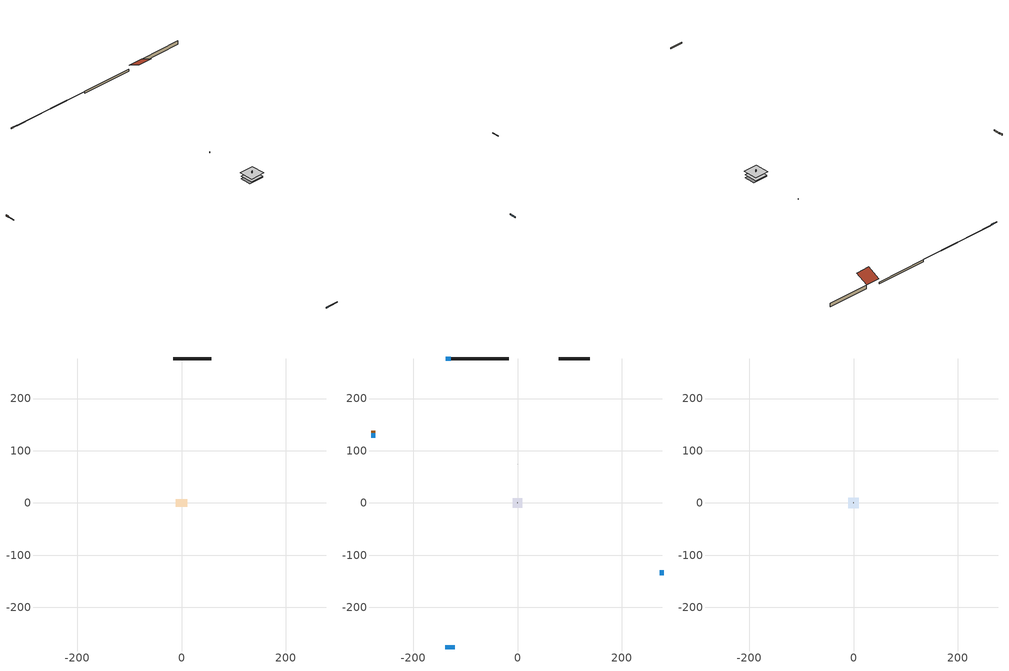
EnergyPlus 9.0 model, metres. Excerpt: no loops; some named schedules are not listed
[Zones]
finished basement
 floor foundation (SlabConstruction): -10.67,-7.62 -10.67,7.62 10.67,7.62 10.67,-7.62 z-2.13
 wall foundation (FndWallConstruction): 57.38,276.71 -15.77,276.71 z-2.13:0.61
living
 floor to finished basement (AdiabaticFloorConstruction Reversed): 9.02,9.02 9.02,-9.02 -9.02,-9.02 -9.02,9.02 z0.61
 wall outside (WallConstruction): 138.36,276.71 79,276.71 z0.61:5.49
 wall outside (RimJoistConstruction): -16.7,276.71 -71.56,276.71 z0.61:0.91
 wall outside (RimJoistConstruction 1): -72.49,276.71 -127.35,276.71 z0.61:0.91
 wall outside (AdiabaticWallConstruction 1): -276.71,138.36 -276.71,134.7 z0.61:2.64
 wall outside (AdiabaticWallConstruction): -138.36,-276.71 -120.07,-276.71 / -128.28,276.71 -137.43,276.71 / 276.71,-138.36 276.71,-129.21 / -276.71,133.77 -276.71,124.63 z0.61:1.83
 wall to unfinished attic (WallConstruction 1 Reversed): -0.61,0 0.61,0 z5.49:7.92
 window (WindowConstruction): -138.36,-276.71 -120.07,-276.71 z0.61:1.83
 window (WindowConstruction 1): -128.28,276.71 -137.43,276.71 z0.61:1.83
 window (WindowConstruction 2): 276.71,-138.36 276.71,-129.21 z0.61:1.83
 window (WindowConstruction 3): -276.71,133.77 -276.71,124.63 z0.61:1.83
 door (Door): -276.71,138.36 -276.71,134.7 z0.61:2.64
res ds res ac asys ret air zone
 floor adiabatic (AdiabaticConst): 0,74 0,74.1 0.1,74.1 0.1,74 z0
 wall adiabatic (AdiabaticConst): 0.1,74 0.1,74.1 0,74.1 0,74 0.1,74 z0:1
 ceiling adiabatic (AdiabaticConst): 0.1,74 0.1,74.1 0,74.1 0,74 z1
res ds res fur gas asys ret air zone
 floor adiabatic (AdiabaticConst): 0,74 0,74.1 0.1,74.1 0.1,74 z0
 wall adiabatic (AdiabaticConst): 0,74.1 0,74 0.1,74 0.1,74.1 0,74.1 z0:1
 ceiling adiabatic (AdiabaticConst): 0.1,74 0.1,74.1 0,74.1 0,74 z1
unfinished attic
 floor to living (FloorConstruction): -9.88,-9.88 -9.88,9.88 9.88,9.88 9.88,-9.88 z5.49
 roof outside (RoofConstruction): 58.31,276.71,5.49 58.31,259.04,14.32 78.07,259.04,14.32 78.07,276.71,5.49
[Building]
Building 1: Terrain=Suburbs
[Site:Location]
Denver Intl Ap_CO_USA: Latitude {deg}=39.83; Longitude {deg}=-104.65; Time Zone {hr}=-7; Elevation {m}=1650
[Site:GroundTemperature:Deep]
10.8753, 10.8753, 10.8753, 10.8753, 10.8753, 10.8753, 10.8753, 10.8753, 10.8753, 10.8753, 10.8753, 10.8753
[Site:WaterMainsTemperature]
Calculation Method=Schedule; Temperature Schedule=Schedule Fixed Interval 1; Annual Average Outdoor Air Temperature {C}=10.8753; Maximum Difference In Monthly Average Outdoor Air Temperatures {deltaC}=23.1524
[Material] Roughness=Rough; Thermal Absorptance=0.9
Name | Thickness {m} | Conductivity {W/m-K} | Density {kg/m3} | Specific Heat {J/kg-K} | Solar Absorptance | Visible Absorptance
Asphalt Shingles&#44 Dark | 0.009525 | 0.162714 | 1121.4 | 1465.45 | 0.75 | 0.75
Concrete 4.0 in. | 0.1016 | 1.803125 | 2242.8 | 837.4 | 0.7 | 0.7
Concrete 8.0 in. | 0.2032 | 1.803125 | 2242.8 | 837.4 | 0.7 | 0.7
DoorMaterial | 0.04445 | 0.0716541 | 512.64 | 1214.23 | 0.7 | 0.7
Drywall 0.5 in. | 0.0127 | 0.160291 | 801 | 837.4 | 0.5 | 0.1
Floor Covering | 0.0127 | 0.0433444 | 54.468 | 1339.84 | 0.9 | 0.7
FloorFinStudAndAirFloor | 0.1397 | 0.562884 | 67.691 | 1210.98 | 0.7 | 0.7
FloorUATrussandIns | 0.1397 | 0.0212587 | 70.6482 | 1180.43 | 0.7 | 0.7
FoundationExtVertIns | 0.0462201 | 0.029427 | 32.04 | 1214.23 | 0.7 | 0.7
Plywood 0.75 in. | 0.01905 | 0.115458 | 512.64 | 1214.23 | 0.7 | 0.7
res furniture material living | 0.06096 | 0.115458 | 640.8 | 1214.23 | 0.6 | 0.1
RimJoistRigidIns | 0.025908 | 0.029427 | 32.04 | 1214.23 | 0.7 | 0.7
RimJoistSheathing | 0.0508 | 0.115458 | 512.64 | 1214.23 | 0.7 | 0.7
RimJoistStudAndCavity | 0.0508 | 0.0371499 | 125.044 | 1163.47 | 0.7 | 0.7
RimJoistStudAndCavity 1 | 0.0508 | 0.632905 | 125.044 | 1163.47 | 0.7 | 0.7
RoofUARoofIns | 0.0889 | 1.16678 | 78.34581 | 1123.46 | 0.7 | 0.7
Stucco&#44 Medium/Dark | 0.0254 | 0.649125 | 1281.6 | 879.27 | 0.75 | 0.75
WallRigidIns | 0.051816 | 0.029427 | 32.04 | 1214.23 | 0.7 | 0.7
WallSheathing | 0.0127 | 0.115458 | 512.64 | 1214.23 | 0.75 | 0.75
WallStudAndCavity | 0.1397 | 0.0823012 | 139.0536 | 1170.24 | 0.7 | 0.7
WallStudAndCavity 1 | 0.0889 | 0.402102 | 83.0341 | 1211.67 | 0.7 | 0.7
WallStudAndCavity 2 | 0.1397 | 0.506836 | 139.0536 | 1170.24 | 0.7 | 0.7
WallStudAndCavity 3 | 0.0889 | 0.397942 | 83.0341 | 1211.67 | 0.7 | 0.7
Wood Floor | 0.015875 | 0.115458 | 544.68 | 1214.23 | 0.7 | 0.7
Wood&#44 Light; Wood&#44 Light 1; Wood&#44 Light 2 | 0.0254 | 0.102417 | 544.68 | 1172.36 | 0.75 | 0.75
[Material:NoMass]
Adiabatic: Roughness=Rough; Thermal Resistance {m2-K/W}=176.1; Thermal Absorptance=0.9; Solar Absorptance=0.7; Visible Absorptance=0.7
[WindowMaterial:Shade] Solar Transmittance=0.822706; Solar Reflectance=0.177284; Visible Transmittance=0.822706; Visible Reflectance=0.177284; Infrared Hemispherical Emissivity=1e-005; Infrared Transmittance=0.822706; Thickness {m}=0.0001; Conductivity {W/m-K}=10000; Shade to Glass Distance {m}=0.001; Top Opening Multiplier=0; Bottom Opening Multiplier=0; Left-Side Opening Multiplier=0; Right-Side Opening Multiplier=0; Airflow Permeability=0
CoolingShade; CoolingShade 1; CoolingShade 2; CoolingShade 3
[WindowMaterial:SimpleGlazingSystem]
WindowMaterial: U-Factor {W/m2-K}=1.87374; Solar Heat Gain Coefficient=0.3825
[Construction]
AdiabaticConst: Adiabatic
AdiabaticFloorConstruction Reversed: Floor Covering, Wood Floor, Plywood 0.75 in., FloorFinStudAndAirFloor
AdiabaticWallConstruction; AdiabaticWallConstruction 1: Stucco&#44 Medium/Dark, WallStudAndCavity 1, Drywall 0.5 in.
Door: DoorMaterial
FloorConstruction: FloorUATrussandIns, Drywall 0.5 in.
FndWallConstruction: Concrete 8.0 in., Drywall 0.5 in.
PartitionWallConstruction: WallStudAndCavity 3, Drywall 0.5 in.
res furniture construction finished basement; res furniture construction living: res furniture material living
RimJoistConstruction: Wood&#44 Light 1, WallRigidIns, RimJoistSheathing, RimJoistStudAndCavity, Drywall 0.5 in.
RimJoistConstruction 1: Wood&#44 Light 2, RimJoistRigidIns, RimJoistSheathing, RimJoistStudAndCavity 1, Drywall 0.5 in.
RoofConstruction: Asphalt Shingles&#44 Dark, WallSheathing, RoofUARoofIns
SlabConstruction: Concrete 4.0 in.
WallConstruction: Wood&#44 Light, WallRigidIns, WallSheathing, WallStudAndCavity, Drywall 0.5 in.
WallConstruction 1 Reversed: Drywall 0.5 in., WallStudAndCavity 2, WallSheathing
WindowConstruction; WindowConstruction 1; WindowConstruction 2; WindowConstruction 3: WindowMaterial
[Zone]
Name | Volume {m3}
finished basement | 891.981
living | 1021.53
res ds res ac asys ret air zone; res ds res fur gas asys ret air zone | 0.25
unfinished attic | 642.299
[InternalMass] Surface Area {m2}=325.161
Name | Construction | Zone
finished basement Partition | PartitionWallConstruction | finished basement
res furniture mass finished basement | res furniture construction finished basement | finished basement
living Partition | PartitionWallConstruction | living
res furniture mass living | res furniture construction living | living
[People] Number of People Schedule=res occupants schedule; Number of People Calculation Method=People; Number of People=2; Fraction Radiant=0.314171; Sensible Heat Fraction=0.56303; Activity Level Schedule=Schedule Ruleset 1; Carbon Dioxide Generation Rate {m3/s-W}=0; Enable ASHRAE 55 Comfort Warnings=No; Mean Radiant Temperature Calculation Type=ZoneAveraged
Name | Zone or ZoneList
res occupants|finished basement | finished basement
res occupants|living | living
[Lights] Schedule=res lighting schedule; Design Level Calculation Method=LightingLevel; Lighting Level {W}=460.682; Return Air Fraction=0; Fraction Radiant=0.6; Fraction Visible=0.2; Fraction Replaceable=1
Name | Zone or ZoneList
res lighting finished basement | finished basement
res lighting living | living
[ElectricEquipment] Design Level Calculation Method=EquipmentLevel
Name | Zone or ZoneList | Schedule | Design Level {W} | Fraction Latent | Fraction Radiant | Fraction Lost
res misc plug loads|finished basement | finished basement | res misc plug loads schedule | 777.929 | 0.0446692 | 0.512755 | 0.100739
res cd electric | living | res cd electric | 231.808 | 0.016094 | 0.0869076 | 0.83906
res cw | living | Hot Water Draw Profile | 13.3011 | 0.0380079 | 0.197311 | 0.633141
res dw | living | Hot Water Draw Profile | 23.6426 | 0.527136 | 0.316282
res infil_1 bath fan; res infil_1 house fan; res infil_1 range fan | living | Always On Discrete | 0 | 0 | 0 | 1
res misc plug loads|living | living | res misc plug loads schedule | 777.929 | 0.0446692 | 0.512755 | 0.100739
res misc television | living | res misc plug loads schedule | 168.287 | 0 | 0.6 | 0
res range electric | living | res range electric | 189.202 | 0.0924854 | 0.499421 | 0.0751459
res refrig | living | res refrig | 91.3345 | 0 | 0.6 | 0
[OtherEquipment] Fuel Type=None; Design Level Calculation Method=EquipmentLevel
Name | Zone or ZoneList | Schedule | Design Level {W} | Fraction Latent | Fraction Radiant | Fraction Lost
res ds res ac asys RetDCnToAhEquip; res ds res ac asys SupDCnToAhEq; res ds res ac asys SupLatLkToAhEq; res ds res ac asys SupSLkToAhEq; res ds res fur gas asys RetDCnToAhEquip; res ds res fur gas asys SupDCnToAhEq; res ds res fur gas asys SupLatLkToAhEq; res ds res fur gas asys SupSLkToAhEq | finished basement | Always On Discrete | 0
res ds res ac asys SupDCnToLvEq; res ds res ac asys SupLatLkToLvEq; res ds res ac asys SupSLkToLvEq; res ds res fur gas asys SupDCnToLvEq; res ds res fur gas asys SupLatLkToLvEq; res ds res fur gas asys SupSLkToLvEq | living | Always On Discrete | 0
res shower Latent | living | res shower | 69.0301 | 1 | 0 | 0
res shower Sensible | living | res shower | -68.0321 | 0 | 0.6 | 0
res ds res ac asys RetDCnToPlEq; res ds res ac asys RetLatLkEq; res ds res ac asys RetSLkEq | res ds res ac asys ret air zone | Always On Discrete | 0
res ds res fur gas asys RetDCnToPlEq; res ds res fur gas asys RetLatLkEq; res ds res fur gas asys RetSLkEq | res ds res fur gas asys ret air zone | Always On Discrete | 0
[ZoneMixing] Schedule=Always On Continuous; Design Flow Rate Calculation Method=Flow/Zone; Design Flow Rate {m3/s}=0
Name | Zone | Source Zone
res ds res ac asys LivToAhMix; res ds res fur gas asys LivToAhMix | finished basement | living
res ds res ac asys AhToLivMix; res ds res fur gas asys AhToLivMix | living | finished basement
[ZoneInfiltration:DesignFlowRate] Zone or ZoneList=living; Schedule=Always On Discrete; Design Flow Rate Calculation Method=Flow/Zone; Design Flow Rate {m3/s}=0
res infil_1 flow; res nv_1 flow
[WindowShadingControl] Zone=living; Shading Type=InteriorShade; Shading Control Type=OnIfScheduleAllows; Shading Control Is Scheduled=Yes; Glare Control Is Active=No; Multiple Surface Control Type=Group
Name | Schedule | Shading Device Material | Fenestration Surface Name 1
WindowShadingControl | Window shading schedule | CoolingShade | Window_ID1
WindowShadingControl 1 | Window shading schedule 1 | CoolingShade 1 | Window_ID2
WindowShadingControl 2 | Window shading schedule 2 | CoolingShade 2 | Window_ID3
WindowShadingControl 3 | Window shading schedule 3 | CoolingShade 3 | Window_ID4
[SurfaceProperty:ExposedFoundationPerimeter]
fndslab-1: Exposed Perimeter Calculation Method=TotalExposedPerimeter; Total Exposed Perimeter {m}=73.152; Exposed Perimeter Fraction=1
[AirLoopHVAC:ReturnPlenum]
Name | Zone
res ac asys return plenum | res ds res ac asys ret air zone
res fur gas asys return plenum | res ds res fur gas asys ret air zone
[Foundation:Kiva]
Foundation Kiva 1: Interior Horizontal Insulation Depth {m}=0; Exterior Horizontal Insulation Width {m}=0; Exterior Vertical Insulation Material=FoundationExtVertIns; Exterior Vertical Insulation Depth {m}=2.7432; Wall Height Above Grade {m}=0.2032; Wall Depth Below Slab {m}=0.2032; Footing Depth {m}=0.3
[Foundation:Kiva:Settings]
Soil Conductivity {W/m-K}=1.731; Soil Density {kg/m3}=1842.3; Soil Specific Heat {J/kg-K}=418.7; Ground Solar Absorptivity=0.9; Ground Thermal Absorptivity=0.9; Ground Surface Roughness {m}=0.03; Far-Field Width {m}=40; Deep-Ground Boundary Condition=ZeroFlux; Deep-Ground Depth {m}=40; Minimum Cell Dimension {m}=0.02; Maximum Cell Growth Coefficient=1.5; Simulation Timestep=Hourly
[Exterior:Lights]
res lighting exterior: Schedule=res lighting schedule; Design Level {W}=56.4518
[Schedule:Week:Daily]
res occupants schedule Week Rule - Jan1-Jan6: Schedule Day 5, res occupants schedule allday1, res occupants schedule allday1, res occupants schedule allday1, res occupants schedule allday1, res occupants schedule allday1, res occupants schedule allday1, Schedule Day 5, Schedule Day 5, Schedule Day 5, Schedule Day 5, Schedule Day 5
res occupants schedule Week Rule - Jan7-Jan27: res occupants schedule allday1, res occupants schedule allday1, res occupants schedule allday1, res occupants schedule allday1, res occupants schedule allday1, res occupants schedule allday1, res occupants schedule allday1, Schedule Day 5, Schedule Day 5, Schedule Day 5, Schedule Day 5, Schedule Day 5
res occupants schedule Week Rule - Jan28-Feb3: res occupants schedule allday1, res occupants schedule allday1, res occupants schedule allday1, res occupants schedule allday1, res occupants schedule allday2, res occupants schedule allday2, res occupants schedule allday2, Schedule Day 5, Schedule Day 5, Schedule Day 5, Schedule Day 5, Schedule Day 5
res occupants schedule Week Rule - Feb4-Feb24: res occupants schedule allday2, res occupants schedule allday2, res occupants schedule allday2, res occupants schedule allday2, res occupants schedule allday2, res occupants schedule allday2, res occupants schedule allday2, Schedule Day 5, Schedule Day 5, Schedule Day 5, Schedule Day 5, Schedule Day 5
res occupants schedule Week Rule - Feb25-Mar3: res occupants schedule allday2, res occupants schedule allday2, res occupants schedule allday2, res occupants schedule allday2, res occupants schedule allday3, res occupants schedule allday3, res occupants schedule allday3, Schedule Day 5, Schedule Day 5, Schedule Day 5, Schedule Day 5, Schedule Day 5
res occupants schedule Week Rule - Mar4-Mar31: res occupants schedule allday3, res occupants schedule allday3, res occupants schedule allday3, res occupants schedule allday3, res occupants schedule allday3, res occupants schedule allday3, res occupants schedule allday3, Schedule Day 5, Schedule Day 5, Schedule Day 5, Schedule Day 5, Schedule Day 5
res occupants schedule Week Rule - Apr1-Apr28: res occupants schedule allday4, res occupants schedule allday4, res occupants schedule allday4, res occupants schedule allday4, res occupants schedule allday4, res occupants schedule allday4, res occupants schedule allday4, Schedule Day 5, Schedule Day 5, Schedule Day 5, Schedule Day 5, Schedule Day 5
res occupants schedule Week Rule - Apr29-May5: res occupants schedule allday4, res occupants schedule allday4, res occupants schedule allday5, res occupants schedule allday5, res occupants schedule allday5, res occupants schedule allday5, res occupants schedule allday5, Schedule Day 5, Schedule Day 5, Schedule Day 5, Schedule Day 5, Schedule Day 5
res occupants schedule Week Rule - May6-May26: res occupants schedule allday5, res occupants schedule allday5, res occupants schedule allday5, res occupants schedule allday5, res occupants schedule allday5, res occupants schedule allday5, res occupants schedule allday5, Schedule Day 5, Schedule Day 5, Schedule Day 5, Schedule Day 5, Schedule Day 5
res occupants schedule Week Rule - May27-Jun2: res occupants schedule allday5, res occupants schedule allday5, res occupants schedule allday5, res occupants schedule allday5, res occupants schedule allday5, res occupants schedule allday6, res occupants schedule allday6, Schedule Day 5, Schedule Day 5, Schedule Day 5, Schedule Day 5, Schedule Day 5
res occupants schedule Week Rule - Jun3-Jun30: res occupants schedule allday6, res occupants schedule allday6, res occupants schedule allday6, res occupants schedule allday6, res occupants schedule allday6, res occupants schedule allday6, res occupants schedule allday6, Schedule Day 5, Schedule Day 5, Schedule Day 5, Schedule Day 5, Schedule Day 5
res occupants schedule Week Rule - Jul1-Jul28: res occupants schedule allday7, res occupants schedule allday7, res occupants schedule allday7, res occupants schedule allday7, res occupants schedule allday7, res occupants schedule allday7, res occupants schedule allday7, Schedule Day 5, Schedule Day 5, Schedule Day 5, Schedule Day 5, Schedule Day 5
res occupants schedule Week Rule - Jul29-Aug4: res occupants schedule allday7, res occupants schedule allday7, res occupants schedule allday7, res occupants schedule allday8, res occupants schedule allday8, res occupants schedule allday8, res occupants schedule allday8, Schedule Day 5, Schedule Day 5, Schedule Day 5, Schedule Day 5, Schedule Day 5
res occupants schedule Week Rule - Aug5-Aug25: res occupants schedule allday8, res occupants schedule allday8, res occupants schedule allday8, res occupants schedule allday8, res occupants schedule allday8, res occupants schedule allday8, res occupants schedule allday8, Schedule Day 5, Schedule Day 5, Schedule Day 5, Schedule Day 5, Schedule Day 5
res occupants schedule Week Rule - Aug26-Sep1: res occupants schedule allday8, res occupants schedule allday8, res occupants schedule allday8, res occupants schedule allday8, res occupants schedule allday8, res occupants schedule allday8, res occupants schedule allday9, Schedule Day 5, Schedule Day 5, Schedule Day 5, Schedule Day 5, Schedule Day 5
[Schedule:Year]
res lighting schedule: res lighting schedule Week Rule - Jan1-Jan6, 1, 1, 1, 6, res lighting schedule Week Rule - Jan7-Jan27, 1, 7, 1, 27, res lighting schedule Week Rule - Jan28-Feb3, 1, 28, 2, 3, res lighting schedule Week Rule - Feb4-Feb24, 2, 4, 2, 24, res lighting schedule Week Rule - Feb25-Mar3, 2, 25, 3, 3, res lighting schedule Week Rule - Mar4-Mar31, 3, 4, 3, 31, res lighting schedule Week Rule - Apr1-Apr28, 4, 1, 4, 28, res lighting schedule Week Rule - Apr29-May5, 4, 29, 5, 5, res lighting schedule Week Rule - May6-May26, 5, 6, 5, 26, res lighting schedule Week Rule - May27-Jun2, 5, 27, 6, 2, res lighting schedule Week Rule - Jun3-Jun30, 6, 3, 6, 30, res lighting schedule Week Rule - Jul1-Jul28, 7, 1, 7, 28, res lighting schedule Week Rule - Jul29-Aug4, 7, 29, 8, 4, res lighting schedule Week Rule - Aug5-Aug25, 8, 5, 8, 25, res lighting schedule Week Rule - Aug26-Sep1, 8, 26, 9, 1, res lighting schedule Week Rule - Sep2-Sep29, 9, 2, 9, 29, res lighting schedule Week Rule - Sep30-Oct6, 9, 30, 10, 6, res lighting schedule Week Rule - Oct7-Oct27, 10, 7, 10, 27, res lighting schedule Week Rule - Oct28-Nov3, 10, 28, 11, 3, res lighting schedule Week Rule - Nov4-Nov24, 11, 4, 11, 24, res lighting schedule Week Rule - Nov25-Dec1, 11, 25, 12, 1, res lighting schedule Week Rule - Dec2-Dec31, 12, 2, 12, 31
res cd electric: res cd electric Week Rule - Jan1-Jan6, 1, 1, 1, 6, res cd electric Week Rule - Jan7-Jan27, 1, 7, 1, 27, res cd electric Week Rule - Jan28-Feb3, 1, 28, 2, 3, res cd electric Week Rule - Feb4-Feb24, 2, 4, 2, 24, res cd electric Week Rule - Feb25-Mar3, 2, 25, 3, 3, res cd electric Week Rule - Mar4-Mar31, 3, 4, 3, 31, res cd electric Week Rule - Apr1-Apr28, 4, 1, 4, 28, res cd electric Week Rule - Apr29-May5, 4, 29, 5, 5, res cd electric Week Rule - May6-May26, 5, 6, 5, 26, res cd electric Week Rule - May27-Jun2, 5, 27, 6, 2, res cd electric Week Rule - Jun3-Jun30, 6, 3, 6, 30, res cd electric Week Rule - Jul1-Jul28, 7, 1, 7, 28, res cd electric Week Rule - Jul29-Aug4, 7, 29, 8, 4, res cd electric Week Rule - Aug5-Aug25, 8, 5, 8, 25, res cd electric Week Rule - Aug26-Sep1, 8, 26, 9, 1, res cd electric Week Rule - Sep2-Sep29, 9, 2, 9, 29, res cd electric Week Rule - Sep30-Oct6, 9, 30, 10, 6, res cd electric Week Rule - Oct7-Oct27, 10, 7, 10, 27, res cd electric Week Rule - Oct28-Nov3, 10, 28, 11, 3, res cd electric Week Rule - Nov4-Nov24, 11, 4, 11, 24, res cd electric Week Rule - Nov25-Dec1, 11, 25, 12, 1, res cd electric Week Rule - Dec2-Dec31, 12, 2, 12, 31
res misc plug loads schedule: res misc plug loads schedule Week Rule - Jan1-Jan6, 1, 1, 1, 6, res misc plug loads schedule Week Rule - Jan7-Jan27, 1, 7, 1, 27, res misc plug loads schedule Week Rule - Jan28-Feb3, 1, 28, 2, 3, res misc plug loads schedule Week Rule - Feb4-Feb24, 2, 4, 2, 24, res misc plug loads schedule Week Rule - Feb25-Mar3, 2, 25, 3, 3, res misc plug loads schedule Week Rule - Mar4-Mar31, 3, 4, 3, 31, res misc plug loads schedule Week Rule - Apr1-Apr28, 4, 1, 4, 28, res misc plug loads schedule Week Rule - Apr29-May5, 4, 29, 5, 5, res misc plug loads schedule Week Rule - May6-May26, 5, 6, 5, 26, res misc plug loads schedule Week Rule - May27-Jun2, 5, 27, 6, 2, res misc plug loads schedule Week Rule - Jun3-Jun30, 6, 3, 6, 30, res misc plug loads schedule Week Rule - Jul1-Jul28, 7, 1, 7, 28, res misc plug loads schedule Week Rule - Jul29-Aug4, 7, 29, 8, 4, res misc plug loads schedule Week Rule - Aug5-Aug25, 8, 5, 8, 25, res misc plug loads schedule Week Rule - Aug26-Sep1, 8, 26, 9, 1, res misc plug loads schedule Week Rule - Sep2-Sep29, 9, 2, 9, 29, res misc plug loads schedule Week Rule - Sep30-Oct6, 9, 30, 10, 6, res misc plug loads schedule Week Rule - Oct7-Oct27, 10, 7, 10, 27, res misc plug loads schedule Week Rule - Oct28-Nov3, 10, 28, 11, 3, res misc plug loads schedule Week Rule - Nov4-Nov24, 11, 4, 11, 24, res misc plug loads schedule Week Rule - Nov25-Dec1, 11, 25, 12, 1, res misc plug loads schedule Week Rule - Dec2-Dec31, 12, 2, 12, 31
res occupants schedule: res occupants schedule Week Rule - Jan1-Jan6, 1, 1, 1, 6, res occupants schedule Week Rule - Jan7-Jan27, 1, 7, 1, 27, res occupants schedule Week Rule - Jan28-Feb3, 1, 28, 2, 3, res occupants schedule Week Rule - Feb4-Feb24, 2, 4, 2, 24, res occupants schedule Week Rule - Feb25-Mar3, 2, 25, 3, 3, res occupants schedule Week Rule - Mar4-Mar31, 3, 4, 3, 31, res occupants schedule Week Rule - Apr1-Apr28, 4, 1, 4, 28, res occupants schedule Week Rule - Apr29-May5, 4, 29, 5, 5, res occupants schedule Week Rule - May6-May26, 5, 6, 5, 26, res occupants schedule Week Rule - May27-Jun2, 5, 27, 6, 2, res occupants schedule Week Rule - Jun3-Jun30, 6, 3, 6, 30, res occupants schedule Week Rule - Jul1-Jul28, 7, 1, 7, 28, res occupants schedule Week Rule - Jul29-Aug4, 7, 29, 8, 4, res occupants schedule Week Rule - Aug5-Aug25, 8, 5, 8, 25, res occupants schedule Week Rule - Aug26-Sep1, 8, 26, 9, 1, res occupants schedule Week Rule - Sep2-Sep29, 9, 2, 9, 29, res occupants schedule Week Rule - Sep30-Oct6, 9, 30, 10, 6, res occupants schedule Week Rule - Oct7-Oct27, 10, 7, 10, 27, res occupants schedule Week Rule - Oct28-Nov3, 10, 28, 11, 3, res occupants schedule Week Rule - Nov4-Nov24, 11, 4, 11, 24, res occupants schedule Week Rule - Nov25-Dec1, 11, 25, 12, 1, res occupants schedule Week Rule - Dec2-Dec31, 12, 2, 12, 31
res range electric: res range electric Week Rule - Jan1-Jan6, 1, 1, 1, 6, res range electric Week Rule - Jan7-Jan27, 1, 7, 1, 27, res range electric Week Rule - Jan28-Feb3, 1, 28, 2, 3, res range electric Week Rule - Feb4-Feb24, 2, 4, 2, 24, res range electric Week Rule - Feb25-Mar3, 2, 25, 3, 3, res range electric Week Rule - Mar4-Mar31, 3, 4, 3, 31, res range electric Week Rule - Apr1-Apr28, 4, 1, 4, 28, res range electric Week Rule - Apr29-May5, 4, 29, 5, 5, res range electric Week Rule - May6-May26, 5, 6, 5, 26, res range electric Week Rule - May27-Jun2, 5, 27, 6, 2, res range electric Week Rule - Jun3-Jun30, 6, 3, 6, 30, res range electric Week Rule - Jul1-Jul28, 7, 1, 7, 28, res range electric Week Rule - Jul29-Aug4, 7, 29, 8, 4, res range electric Week Rule - Aug5-Aug25, 8, 5, 8, 25, res range electric Week Rule - Aug26-Sep1, 8, 26, 9, 1, res range electric Week Rule - Sep2-Sep29, 9, 2, 9, 29, res range electric Week Rule - Sep30-Oct6, 9, 30, 10, 6, res range electric Week Rule - Oct7-Oct27, 10, 7, 10, 27, res range electric Week Rule - Oct28-Nov3, 10, 28, 11, 3, res range electric Week Rule - Nov4-Nov24, 11, 4, 11, 24, res range electric Week Rule - Nov25-Dec1, 11, 25, 12, 1, res range electric Week Rule - Dec2-Dec31, 12, 2, 12, 31
res refrig: res refrig Week Rule - Jan1-Jan6, 1, 1, 1, 6, res refrig Week Rule - Jan7-Jan27, 1, 7, 1, 27, res refrig Week Rule - Jan28-Feb3, 1, 28, 2, 3, res refrig Week Rule - Feb4-Feb24, 2, 4, 2, 24, res refrig Week Rule - Feb25-Mar3, 2, 25, 3, 3, res refrig Week Rule - Mar4-Mar31, 3, 4, 3, 31, res refrig Week Rule - Apr1-Apr28, 4, 1, 4, 28, res refrig Week Rule - Apr29-May5, 4, 29, 5, 5, res refrig Week Rule - May6-May26, 5, 6, 5, 26, res refrig Week Rule - May27-Jun2, 5, 27, 6, 2, res refrig Week Rule - Jun3-Jun30, 6, 3, 6, 30, res refrig Week Rule - Jul1-Jul28, 7, 1, 7, 28, res refrig Week Rule - Jul29-Aug4, 7, 29, 8, 4, res refrig Week Rule - Aug5-Aug25, 8, 5, 8, 25, res refrig Week Rule - Aug26-Sep1, 8, 26, 9, 1, res refrig Week Rule - Sep2-Sep29, 9, 2, 9, 29, res refrig Week Rule - Sep30-Oct6, 9, 30, 10, 6, res refrig Week Rule - Oct7-Oct27, 10, 7, 10, 27, res refrig Week Rule - Oct28-Nov3, 10, 28, 11, 3, res refrig Week Rule - Nov4-Nov24, 11, 4, 11, 24, res refrig Week Rule - Nov25-Dec1, 11, 25, 12, 1, res refrig Week Rule - Dec2-Dec31, 12, 2, 12, 31
res shower: res shower Week Rule - Jan1-Jan6, 1, 1, 1, 6, res shower Week Rule - Jan7-Jan27, 1, 7, 1, 27, res shower Week Rule - Jan28-Feb3, 1, 28, 2, 3, res shower Week Rule - Feb4-Feb24, 2, 4, 2, 24, res shower Week Rule - Feb25-Mar3, 2, 25, 3, 3, res shower Week Rule - Mar4-Mar31, 3, 4, 3, 31, res shower Week Rule - Apr1-Apr28, 4, 1, 4, 28, res shower Week Rule - Apr29-May5, 4, 29, 5, 5, res shower Week Rule - May6-May26, 5, 6, 5, 26, res shower Week Rule - May27-Jun2, 5, 27, 6, 2, res shower Week Rule - Jun3-Jun30, 6, 3, 6, 30, res shower Week Rule - Jul1-Jul28, 7, 1, 7, 28, res shower Week Rule - Jul29-Aug4, 7, 29, 8, 4, res shower Week Rule - Aug5-Aug25, 8, 5, 8, 25, res shower Week Rule - Aug26-Sep1, 8, 26, 9, 1, res shower Week Rule - Sep2-Sep29, 9, 2, 9, 29, res shower Week Rule - Sep30-Oct6, 9, 30, 10, 6, res shower Week Rule - Oct7-Oct27, 10, 7, 10, 27, res shower Week Rule - Oct28-Nov3, 10, 28, 11, 3, res shower Week Rule - Nov4-Nov24, 11, 4, 11, 24, res shower Week Rule - Nov25-Dec1, 11, 25, 12, 1, res shower Week Rule - Dec2-Dec31, 12, 2, 12, 31
Schedule Ruleset 1: Schedule Ruleset 1 Week Rule - Jan1-Dec31, 1, 1, 12, 31
Window shading schedule: Window shading schedule Week Rule - Jan1-Jan6, 1, 1, 1, 6, Window shading schedule Week Rule - Jan7-Jan27, 1, 7, 1, 27, Window shading schedule Week Rule - Jan28-Feb3, 1, 28, 2, 3, Window shading schedule Week Rule - Feb4-Feb24, 2, 4, 2, 24, Window shading schedule Week Rule - Feb25-Mar3, 2, 25, 3, 3, Window shading schedule Week Rule - Mar4-Mar31, 3, 4, 3, 31, Window shading schedule Week Rule - Apr1-Apr28, 4, 1, 4, 28, Window shading schedule Week Rule - Apr29-May5, 4, 29, 5, 5, Window shading schedule Week Rule - May6-May26, 5, 6, 5, 26, Window shading schedule Week Rule - May27-Jun2, 5, 27, 6, 2, Window shading schedule Week Rule - Jun3-Jun30, 6, 3, 6, 30, Window shading schedule Week Rule - Jul1-Jul28, 7, 1, 7, 28, Window shading schedule Week Rule - Jul29-Aug4, 7, 29, 8, 4, Window shading schedule Week Rule - Aug5-Aug25, 8, 5, 8, 25, Window shading schedule Week Rule - Aug26-Sep1, 8, 26, 9, 1, Window shading schedule Week Rule - Sep2-Sep29, 9, 2, 9, 29, Window shading schedule Week Rule - Sep30-Oct6, 9, 30, 10, 6, Window shading schedule Week Rule - Oct7-Oct27, 10, 7, 10, 27, Window shading schedule Week Rule - Oct28-Nov3, 10, 28, 11, 3, Window shading schedule Week Rule - Nov4-Nov24, 11, 4, 11, 24, Window shading schedule Week Rule - Nov25-Dec1, 11, 25, 12, 1, Window shading schedule Week Rule - Dec2-Dec31, 12, 2, 12, 31
Window shading schedule 1: Window shading schedule 1 Week Rule - Jan1-Jan6, 1, 1, 1, 6, Window shading schedule 1 Week Rule - Jan7-Jan27, 1, 7, 1, 27, Window shading schedule 1 Week Rule - Jan28-Feb3, 1, 28, 2, 3, Window shading schedule 1 Week Rule - Feb4-Feb24, 2, 4, 2, 24, Window shading schedule 1 Week Rule - Feb25-Mar3, 2, 25, 3, 3, Window shading schedule 1 Week Rule - Mar4-Mar31, 3, 4, 3, 31, Window shading schedule 1 Week Rule - Apr1-Apr28, 4, 1, 4, 28, Window shading schedule 1 Week Rule - Apr29-May5, 4, 29, 5, 5, Window shading schedule 1 Week Rule - May6-May26, 5, 6, 5, 26, Window shading schedule 1 Week Rule - May27-Jun2, 5, 27, 6, 2, Window shading schedule 1 Week Rule - Jun3-Jun30, 6, 3, 6, 30, Window shading schedule 1 Week Rule - Jul1-Jul28, 7, 1, 7, 28, Window shading schedule 1 Week Rule - Jul29-Aug4, 7, 29, 8, 4, Window shading schedule 1 Week Rule - Aug5-Aug25, 8, 5, 8, 25, Window shading schedule 1 Week Rule - Aug26-Sep1, 8, 26, 9, 1, Window shading schedule 1 Week Rule - Sep2-Sep29, 9, 2, 9, 29, Window shading schedule 1 Week Rule - Sep30-Oct6, 9, 30, 10, 6, Window shading schedule 1 Week Rule - Oct7-Oct27, 10, 7, 10, 27, Window shading schedule 1 Week Rule - Oct28-Nov3, 10, 28, 11, 3, Window shading schedule 1 Week Rule - Nov4-Nov24, 11, 4, 11, 24, Window shading schedule 1 Week Rule - Nov25-Dec1, 11, 25, 12, 1, Window shading schedule 1 Week Rule - Dec2-Dec31, 12, 2, 12, 31
Window shading schedule 2: Window shading schedule 2 Week Rule - Jan1-Jan6, 1, 1, 1, 6, Window shading schedule 2 Week Rule - Jan7-Jan27, 1, 7, 1, 27, Window shading schedule 2 Week Rule - Jan28-Feb3, 1, 28, 2, 3, Window shading schedule 2 Week Rule - Feb4-Feb24, 2, 4, 2, 24, Window shading schedule 2 Week Rule - Feb25-Mar3, 2, 25, 3, 3, Window shading schedule 2 Week Rule - Mar4-Mar31, 3, 4, 3, 31, Window shading schedule 2 Week Rule - Apr1-Apr28, 4, 1, 4, 28, Window shading schedule 2 Week Rule - Apr29-May5, 4, 29, 5, 5, Window shading schedule 2 Week Rule - May6-May26, 5, 6, 5, 26, Window shading schedule 2 Week Rule - May27-Jun2, 5, 27, 6, 2, Window shading schedule 2 Week Rule - Jun3-Jun30, 6, 3, 6, 30, Window shading schedule 2 Week Rule - Jul1-Jul28, 7, 1, 7, 28, Window shading schedule 2 Week Rule - Jul29-Aug4, 7, 29, 8, 4, Window shading schedule 2 Week Rule - Aug5-Aug25, 8, 5, 8, 25, Window shading schedule 2 Week Rule - Aug26-Sep1, 8, 26, 9, 1, Window shading schedule 2 Week Rule - Sep2-Sep29, 9, 2, 9, 29, Window shading schedule 2 Week Rule - Sep30-Oct6, 9, 30, 10, 6, Window shading schedule 2 Week Rule - Oct7-Oct27, 10, 7, 10, 27, Window shading schedule 2 Week Rule - Oct28-Nov3, 10, 28, 11, 3, Window shading schedule 2 Week Rule - Nov4-Nov24, 11, 4, 11, 24, Window shading schedule 2 Week Rule - Nov25-Dec1, 11, 25, 12, 1, Window shading schedule 2 Week Rule - Dec2-Dec31, 12, 2, 12, 31
Window shading schedule 3: Window shading schedule 3 Week Rule - Jan1-Jan6, 1, 1, 1, 6, Window shading schedule 3 Week Rule - Jan7-Jan27, 1, 7, 1, 27, Window shading schedule 3 Week Rule - Jan28-Feb3, 1, 28, 2, 3, Window shading schedule 3 Week Rule - Feb4-Feb24, 2, 4, 2, 24, Window shading schedule 3 Week Rule - Feb25-Mar3, 2, 25, 3, 3, Window shading schedule 3 Week Rule - Mar4-Mar31, 3, 4, 3, 31, Window shading schedule 3 Week Rule - Apr1-Apr28, 4, 1, 4, 28, Window shading schedule 3 Week Rule - Apr29-May5, 4, 29, 5, 5, Window shading schedule 3 Week Rule - May6-May26, 5, 6, 5, 26, Window shading schedule 3 Week Rule - May27-Jun2, 5, 27, 6, 2, Window shading schedule 3 Week Rule - Jun3-Jun30, 6, 3, 6, 30, Window shading schedule 3 Week Rule - Jul1-Jul28, 7, 1, 7, 28, Window shading schedule 3 Week Rule - Jul29-Aug4, 7, 29, 8, 4, Window shading schedule 3 Week Rule - Aug5-Aug25, 8, 5, 8, 25, Window shading schedule 3 Week Rule - Aug26-Sep1, 8, 26, 9, 1, Window shading schedule 3 Week Rule - Sep2-Sep29, 9, 2, 9, 29, Window shading schedule 3 Week Rule - Sep30-Oct6, 9, 30, 10, 6, Window shading schedule 3 Week Rule - Oct7-Oct27, 10, 7, 10, 27, Window shading schedule 3 Week Rule - Oct28-Nov3, 10, 28, 11, 3, Window shading schedule 3 Week Rule - Nov4-Nov24, 11, 4, 11, 24, Window shading schedule 3 Week Rule - Nov25-Dec1, 11, 25, 12, 1, Window shading schedule 3 Week Rule - Dec2-Dec31, 12, 2, 12, 31
[Schedule:Constant] Hourly Value=1
Always On Continuous; Always On Discrete
[Schedule:Compact]
Schedule Fixed Interval 1: Through: 01/03, For: AllDays, Until: 24:00, 9.98111, Through: 01/04, For: AllDays, Until: 24:00, 9.92111, Through: 01/05, For: AllDays, Until: 24:00, 9.86222, Through: 01/06, For: AllDays, Until: 24:00, 9.80444, Through: 01/07, For: AllDays, Until: 24:00, 9.74833, Through: 01/08, For: AllDays, Until: 24:00, 9.69333, Through: 01/09, For: AllDays, Until: 24:00, 9.63944, Through: 01/10, For: AllDays, Until: 24:00, 9.58722, Through: 01/11, For: AllDays, Until: 24:00, 9.53667, Through: 01/12, For: AllDays, Until: 24:00, 9.48722, Through: 01/13, For: AllDays, Until: 24:00, 9.43889, Through: 01/14, For: AllDays, Until: 24:00, 9.39222, Through: 01/15, For: AllDays, Until: 24:00, 9.34722, Through: 01/16, For: AllDays, Until: 24:00, 9.30333, Through: 01/17, For: AllDays, Until: 24:00, 9.26111, Through: 01/18, For: AllDays, Until: 24:00, 9.22, Through: 01/19, For: AllDays, Until: 24:00, 9.18056, Through: 01/20, For: AllDays, Until: 24:00, 9.14278, Through: 01/21, For: AllDays, Until: 24:00, 9.10611, Through: 01/22, For: AllDays, Until: 24:00, 9.07111, Through: 01/23, For: AllDays, Until: 24:00, 9.03778, Through: 01/24, For: AllDays, Until: 24:00, 9.00611, Through: 01/25, For: AllDays, Until: 24:00, 8.97556, Through: 01/26, For: AllDays, Until: 24:00, 8.94722, Through: 01/27, For: AllDays, Until: 24:00, 8.92, Through: 01/28, For: AllDays, Until: 24:00, 8.89389, Through: 01/29, For: AllDays, Until: 24:00, 8.87, Through: 01/30, For: AllDays, Until: 24:00, 8.84778, Through: 01/31, For: AllDays, Until: 24:00, 8.82667, Through: 02/01, For: AllDays, Until: 24:00, 8.80722, Through: 02/02, For: AllDays, Until: 24:00, 8.78944, Through: 02/03, For: AllDays, Until: 24:00, 8.77333, Through: 02/04, For: AllDays, Until: 24:00, 8.75889, Through: 02/05, For: AllDays, Until: 24:00, 8.74611, Through: 02/06, For: AllDays, Until: 24:00, 8.735, Through: 02/07, For: AllDays, Until: 24:00, 8.725, Through: 02/08, For: AllDays, Until: 24:00, 8.71722, Through: 02/09, For: AllDays, Until: 24:00, 8.71056, Through: 02/10, For: AllDays, Until: 24:00, 8.70611, Through: 02/11, For: AllDays, Until: 24:00, 8.70278, Through: 02/12, For: AllDays, Until: 24:00, 8.70111, Through: 02/13, For: AllDays, Until: 24:00, 8.70167, Through: 02/14, For: AllDays, Until: 24:00, 8.70333, Through: 02/15, For: AllDays, Until: 24:00, 8.70667, Through: 02/16, For: AllDays, Until: 24:00, 8.71167, Through: 02/17, For: AllDays, Until: 24:00, 8.71833, Through: 02/18, For: AllDays, Until: 24:00, 8.72667, Through: 02/19, For: AllDays, Until: 24:00, 8.73667, Through: 02/20, For: AllDays, Until: 24:00, 8.74778, Through: 02/21, For: AllDays, Until: 24:00, 8.76111, Through: 02/22, For: AllDays, Until: 24:00, 8.77611, Through: 02/23, For: AllDays, Until: 24:00, 8.79222, Through: 02/24, For: AllDays, Until: 24:00, 8.81, Through: 02/25, For: AllDays, Until: 24:00, 8.82944, Through: 02/26, For: AllDays, Until: 24:00, 8.85111, Through: 02/27, For: AllDays, Until: 24:00, 8.87333, Through: 02/28, For: AllDays, Until: 24:00, 8.89778, Through: 03/01, For: AllDays, Until: 24:00, 8.92389, Through: 03/02, For: AllDays, Until: 24:00, 8.95111, Through: 03/03, For: AllDays, Until: 24:00, 8.98, Through: 03/04, For: AllDays, Until: 24:00, 9.01056, Through: 03/05, For: AllDays, Until: 24:00, 9.04278, Through: 03/06, For: AllDays, Until: 24:00, 9.07667, Through: 03/07, For: AllDays, Until: 24:00, 9.11167, Through: 03/08, For: AllDays, Until: 24:00, 9.14833, Through: 03/09, For: AllDays, Until: 24:00, 9.18667, Through: 03/10, For: AllDays, Until: 24:00, 9.22611, Through: 03/11, For: AllDays, Until: 24:00, 9.26722, Through: 03/12, For: AllDays, Until: 24:00, 9.31, Through: 03/13, For: AllDays, Until: 24:00, 9.35389, Through: 03/14, For: AllDays, Until: 24:00, 9.39944, Through: 03/15, For: AllDays, Until: 24:00, 9.44611, Through: 03/16, For: AllDays, Until: 24:00, 9.49444, Through: 03/17, For: AllDays, Until: 24:00, 9.54444, Through: 03/18, For: AllDays, Until: 24:00, 9.595, Through: 03/19, For: AllDays, Until: 24:00, 9.64778, Through: 03/20, For: AllDays, Until: 24:00, 9.70167, Through: 03/21, For: AllDays, Until: 24:00, 9.75667, Through: 03/22, For: AllDays, Until: 24:00, 9.81333, Through: 03/23, For: AllDays, Until: 24:00, 9.87111, Through: 03/24, For: AllDays, Until: 24:00, 9.93, Through: 03/25, For: AllDays, Until: 24:00, 9.99, Through: 03/26, For: AllDays, Until: 24:00, 10.0517, Through: 03/27, For: AllDays, Until: 24:00, 10.1144, Through: 03/28, For: AllDays, Until: 24:00, 10.1783, Through: 03/29, For: AllDays, Until: 24:00, 10.2439, Through: 03/30, For: AllDays, Until: 24:00, 10.31, Through: 03/31, For: AllDays, Until: 24:00, 10.3778, Through: 04/01, For: AllDays, Until: 24:00, 10.4461, Through: 04/02, For: AllDays, Until: 24:00, 10.5161, Through: 04/03, For: AllDays, Until: 24:00, 10.5867, Through: 04/04, For: AllDays, Until: 24:00, 10.6589, Through: 04/05, For: AllDays, Until: 24:00, 10.7317, Through: 04/06, For: AllDays, Until: 24:00, 10.8056, Through: 04/07, For: AllDays, Until: 24:00, 10.8811, Through: 04/08, For: AllDays, Until: 24:00, 10.9567, Through: 04/09, For: AllDays, Until: 24:00, 11.0339, Through: 04/10, For: AllDays, Until: 24:00, 11.1117, Through: 04/11, For: AllDays, Until: 24:00, 11.1906, Through: 04/12, For: AllDays, Until: 24:00, 11.27, Through: 04/13, For: AllDays, Until: 24:00, 11.3511, Through: 04/14, For: AllDays, Until: 24:00, 11.4322, Through: 04/15, For: AllDays, Until: 24:00, 11.5144, Through: 04/16, For: AllDays, Until: 24:00, 11.5978, Through: 04/17, For: AllDays, Until: 24:00, 11.6817, Through: 04/18, For: AllDays, Until: 24:00, 11.7661, Through: 04/19, For: AllDays, Until: 24:00, 11.8511, Through: 04/20, For: AllDays, Until: 24:00, 11.9372, Through: 04/21, For: AllDays, Until: 24:00, 12.0239, Through: 04/22, For: AllDays, Until: 24:00, 12.1111, Through: 04/23, For: AllDays, Until: 24:00, 12.1994, Through: 04/24, For: AllDays, Until: 24:00, 12.2878, Through: 04/25, For: AllDays, Until: 24:00, 12.3767, Through: 04/26, For: AllDays, Until: 24:00, 12.4667, Through: 04/27, For: AllDays, Until: 24:00, 12.5567, Through: 04/28, For: AllDays, Until: 24:00, 12.6472, Through: 04/29, For: AllDays, Until: 24:00, 12.7383, Through: 04/30, For: AllDays, Until: 24:00, 12.83, Through: 05/01, For: AllDays, Until: 24:00, 12.9222, Through: 05/02, For: AllDays, Until: 24:00, 13.0144, Through: 05/03, For: AllDays, Until: 24:00, 13.1072, Through: 05/04, For: AllDays, Until: 24:00, 13.2, Through: 05/05, For: AllDays, Until: 24:00, 13.2933, Through: 05/06, For: AllDays, Until: 24:00, 13.3872, Through: 05/07, For: AllDays, Until: 24:00, 13.4806, Through: 05/08, For: AllDays, Until: 24:00, 13.575, Through: 05/09, For: AllDays, Until: 24:00, 13.6689, Through: 05/10, For: AllDays, Until: 24:00, 13.7633, Through: 05/11, For: AllDays, Until: 24:00, 13.8578, Through: 05/12, For: AllDays, Until: 24:00, 13.9528, Through: 05/13, For: AllDays, Until: 24:00, 14.0472, Through: 05/14, For: AllDays, Until: 24:00, 14.1422, Through: 05/15, For: AllDays, Until: 24:00, 14.2367, Through: 05/16, For: AllDays, Until: 24:00, 14.3317, Through: 05/17, For: AllDays, Until: 24:00, 14.4267, Through: 05/18, For: AllDays, Until: 24:00, 14.5211, Through: 05/19, For: AllDays, Until: 24:00, 14.6156, Through: 05/20, For: AllDays, Until: 24:00, 14.71, Through: 05/21, For: AllDays, Until: 24:00, 14.8044, Through: 05/22, For: AllDays, Until: 24:00, 14.8983, Through: 05/23, For: AllDays, Until: 24:00, 14.9922, Through: 05/24, For: AllDays, Until: 24:00, 15.0861, Through: 05/25, For: AllDays, Until: 24:00, 15.1794, Through: 05/26, For: AllDays, Until: 24:00, 15.2728, Through: 05/27, For: AllDays, Until: 24:00, 15.3656, Through: 05/28, For: AllDays, Until: 24:00, 15.4578, Through: 05/29, For: AllDays, Until: 24:00, 15.55, Through: 05/30, For: AllDays, Until: 24:00, 15.6417, Through: 05/31, For: AllDays, Until: 24:00, 15.7333, Through: 06/01, For: AllDays, Until: 24:00, 15.8239, Through: 06/02, For: AllDays, Until: 24:00, 15.9144, Through: 06/03, For: AllDays, Until: 24:00, 16.0044, Through: 06/04, For: AllDays, Until: 24:00, 16.0933, Through: 06/05, For: AllDays, Until: 24:00, 16.1822, Through: 06/06, For: AllDays, Until: 24:00, 16.2706, Through: 06/07, For: AllDays, Until: 24:00, 16.3583, Through: 06/08, For: AllDays, Until: 24:00, 16.445, Through: 06/09, For: AllDays, Until: 24:00, 16.5311, Through: 06/10, For: AllDays, Until: 24:00, 16.6167, Through: 06/11, For: AllDays, Until: 24:00, 16.7017, Through: 06/12, For: AllDays, Until: 24:00, 16.7861, Through: 06/13, For: AllDays, Until: 24:00, 16.8694, Through: 06/14, For: AllDays, Until: 24:00, 16.9517, Through: 06/15, For: AllDays, Until: 24:00, 17.0339, Through: 06/16, For: AllDays, Until: 24:00, 17.1144, Through: 06/17, For: AllDays, Until: 24:00, 17.1944, Through: 06/18, For: AllDays, Until: 24:00, 17.2739, Through: 06/19, For: AllDays, Until: 24:00, 17.3522, Through: 06/20, For: AllDays, Until: 24:00, 17.4294, Through: 06/21, For: AllDays, Until: 24:00, 17.5061, Through: 06/22, For: AllDays, Until: 24:00, 17.5811, Through: 06/23, For: AllDays, Until: 24:00, 17.6556, Through: 06/24, For: AllDays, Until: 24:00, 17.7289, Through: 06/25, For: AllDays, Until: 24:00, 17.8017, Through: 06/26, For: AllDays, Until: 24:00, 17.8728, Through: 06/27, For: AllDays, Until: 24:00, 17.9428, Through: 06/28, For: AllDays, Until: 24:00, 18.0122, Through: 06/29, For: AllDays, Until: 24:00, 18.08, Through: 06/30, For: AllDays, Until: 24:00, 18.1467, Through: 07/01, For: AllDays, Until: 24:00, 18.2128, Through: 07/02, For: AllDays, Until: 24:00, 18.2772, Through: 07/03, For: AllDays, Until: 24:00, 18.3406, Through: 07/04, For: AllDays, Until: 24:00, 18.4022, Through: 07/05, For: AllDays, Until: 24:00, 18.4633, Through: 07/06, For: AllDays, Until: 24:00, 18.5228, Through: 07/07, For: AllDays, Until: 24:00, 18.5811, Through: 07/08, For: AllDays, Until: 24:00, 18.6378, Through: 07/09, For: AllDays, Until: 24:00, 18.6939, Through: 07/10, For: AllDays, Until: 24:00, 18.7478, Through: 07/11, For: AllDays, Until: 24:00, 18.8011, Through: 07/12, For: AllDays, Until: 24:00, 18.8528, Through: 07/13, For: AllDays, Until: 24:00, 18.9028, Through: 07/14, For: AllDays, Until: 24:00, 18.9517, Through: 07/15, For: AllDays, Until: 24:00, 18.9994, Through: 07/16, For: AllDays, Until: 24:00, 19.0456, Through: 07/17, For: AllDays, Until: 24:00, 19.09, Through: 07/18, For: AllDays, Until: 24:00, 19.1333, Through: 07/19, For: AllDays, Until: 24:00, 19.175, Through: 07/20, For: AllDays, Until: 24:00, 19.215, Through: 07/21, For: AllDays, Until: 24:00, 19.2539, Through: 07/22, For: AllDays, Until: 24:00, 19.2911, Through: 07/23, For: AllDays, Until: 24:00, 19.3267, Through: 07/24, For: AllDays, Until: 24:00, 19.3611, Through: 07/25, For: AllDays, Until: 24:00, 19.3939, Through: 07/26, For: AllDays, Until: 24:00, 19.425, Through: 07/27, For: AllDays, Until: 24:00, 19.4544, Through: 07/28, For: AllDays, Until: 24:00, 19.4828, Through: 07/29, For: AllDays, Until: 24:00, 19.5094, Through: 07/30, For: AllDays, Until: 24:00, 19.5339, Through: 07/31, For: AllDays, Until: 24:00, 19.5578, Through: 08/01, For: AllDays, Until: 24:00, 19.5794, Through: 08/02, For: AllDays, Until: 24:00, 19.5994, Through: 08/03, For: AllDays, Until: 24:00, 19.6183, Through: 08/04, For: AllDays, Until: 24:00, 19.635, Through: 08/05, For: AllDays, Until: 24:00, 19.6506, Through: 08/06, For: AllDays, Until: 24:00, 19.6644, Through: 08/07, For: AllDays, Until: 24:00, 19.6767, Through: 08/08, For: AllDays, Until: 24:00, 19.6872, Through: 08/09, For: AllDays, Until: 24:00, 19.6961, Through: 08/10, For: AllDays, Until: 24:00, 19.7033, Through: 08/11, For: AllDays, Until: 24:00, 19.7089, Through: 08/12, For: AllDays, Until: 24:00, 19.7128, Through: 08/13, For: AllDays, Until: 24:00, 19.7156, Through: 08/14, For: AllDays, Until: 24:00, 19.7161, Through: 08/15, For: AllDays, Until: 24:00, 19.715, Through: 08/16, For: AllDays, Until: 24:00, 19.7128, Through: 08/17, For: AllDays, Until: 24:00, 19.7089, Through: 08/18, For: AllDays, Until: 24:00, 19.7028, Through: 08/19, For: AllDays, Until: 24:00, 19.6956, Through: 08/20, For: AllDays, Until: 24:00, 19.6867, Through: 08/21, For: AllDays, Until: 24:00, 19.6761, Through: 08/22, For: AllDays, Until: 24:00, 19.6639, Through: 08/23, For: AllDays, Until: 24:00, 19.65, Through: 08/24, For: AllDays, Until: 24:00, 19.6344, Through: 08/25, For: AllDays, Until: 24:00, 19.6172, Through: 08/26, For: AllDays, Until: 24:00, 19.5989, Through: 08/27, For: AllDays, Until: 24:00, 19.5783, Through: 08/28, For: AllDays, Until: 24:00, 19.5567, Through: 08/29, For: AllDays, Until: 24:00, 19.5333, Through: 08/30, For: AllDays, Until: 24:00, 19.5083, Through: 08/31, For: AllDays, Until: 24:00, 19.4817, Through: 09/01, For: AllDays, Until: 24:00, 19.4533, Through: 09/02, For: AllDays, Until: 24:00, 19.4239, Through: 09/03, For: AllDays, Until: 24:00, 19.3922, Through: 09/04, For: AllDays, Until: 24:00, 19.3594, Through: 09/05, For: AllDays, Until: 24:00, 19.3256, Through: 09/06, For: AllDays, Until: 24:00, 19.2894, Through: 09/07, For: AllDays, Until: 24:00, 19.2522, Through: 09/08, For: AllDays, Until: 24:00, 19.2133, Through: 09/09, For: AllDays, Until: 24:00, 19.1733, Through: 09/10, For: AllDays, Until: 24:00, 19.1317, Through: 09/11, For: AllDays, Until: 24:00, 19.0883, Through: 09/12, For: AllDays, Until: 24:00, 19.0433, Through: 09/13, For: AllDays, Until: 24:00, 18.9972, Through: 09/14, For: AllDays, Until: 24:00, 18.95, Through: 09/15, For: AllDays, Until: 24:00, 18.9011, Through: 09/16, For: AllDays, Until: 24:00, 18.8506, Through: 09/17, For: AllDays, Until: 24:00, 18.7989, Through: 09/18, For: AllDays, Until: 24:00, 18.7461, Through: 09/19, For: AllDays, Until: 24:00, 18.6917, Through: 09/20, For: AllDays, Until: 24:00, 18.6356, Through: 09/21, For: AllDays, Until: 24:00, 18.5789, Through: 09/22, For: AllDays, Until: 24:00, 18.5206, Through: 09/23, For: AllDays, Until: 24:00, 18.4606, Through: 09/24, For: AllDays, Until: 24:00, 18.4, Through: 09/25, For: AllDays, Until: 24:00, 18.3378, Through: 09/26, For: AllDays, Until: 24:00, 18.2744, Through: 09/27, For: AllDays, Until: 24:00, 18.21, Through: 09/28, For: AllDays, Until: 24:00, 18.1444, Through: 09/29, For: AllDays, Until: 24:00, 18.0772, Through: 09/30, For: AllDays, Until: 24:00, 18.0094, Through: 10/01, For: AllDays, Until: 24:00, 17.94, Through: 10/02, For: AllDays, Until: 24:00, 17.87, Through: 10/03, For: AllDays, Until: 24:00, 17.7989, Through: 10/04, For: AllDays, Until: 24:00, 17.7261, Through: 10/05, For: AllDays, Until: 24:00, 17.6528, Through: 10/06, For: AllDays, Until: 24:00, 17.5783, Through: 10/07, For: AllDays, Until: 24:00, 17.5028, Through: 10/08, For: AllDays, Until: 24:00, 17.4267, Through: 10/09, For: AllDays, Until: 24:00, 17.3489, Through: 10/10, For: AllDays, Until: 24:00, 17.2706, Through: 10/11, For: AllDays, Until: 24:00, 17.1917, Through: 10/12, For: AllDays, Until: 24:00, 17.1111, Through: 10/13, For: AllDays, Until: 24:00, 17.0306, Through: 10/14, For: AllDays, Until: 24:00, 16.9483, Through: 10/15, For: AllDays, Until: 24:00, 16.8661, Through: 10/16, For: AllDays, Until: 24:00, 16.7828, Through: 10/17, For: AllDays, Until: 24:00, 16.6983, Through: 10/18, For: AllDays, Until: 24:00, 16.6133, Through: 10/19, For: AllDays, Until: 24:00, 16.5278, Through: 10/20, For: AllDays, Until: 24:00, 16.4417, Through: 10/21, For: AllDays, Until: 24:00, 16.3544, Through: 10/22, For: AllDays, Until: 24:00, 16.2672, Through: 10/23, For: AllDays, Until: 24:00, 16.1789, Through: 10/24, For: AllDays, Until: 24:00, 16.09, Through: 10/25, For: AllDays, Until: 24:00, 16.0006, Through: 10/26, For: AllDays, Until: 24:00, 15.9106, Through: 10/27, For: AllDays, Until: 24:00, 15.8206, Through: 10/28, For: AllDays, Until: 24:00, 15.7294, Through: 10/29, For: AllDays, Until: 24:00, 15.6383, Through: 10/30, For: AllDays, Until: 24:00, 15.5467, Through: 10/31, For: AllDays, Until: 24:00, 15.4544, Through: 11/01, For: AllDays, Until: 24:00, 15.3617, Through: 11/02, For: AllDays, Until: 24:00, 15.2689, Through: 11/03, For: AllDays, Until: 24:00, 15.1761, Through: 11/04, For: AllDays, Until: 24:00, 15.0822, Through: 11/05, For: AllDays, Until: 24:00, 14.9889, Through: 11/06, For: AllDays, Until: 24:00, 14.895, Through: 11/07, For: AllDays, Until: 24:00, 14.8006, Through: 11/08, For: AllDays, Until: 24:00, 14.7061, Through: 11/09, For: AllDays, Until: 24:00, 14.6117, Through: 11/10, For: AllDays, Until: 24:00, 14.5172, Through: 11/11, For: AllDays, Until: 24:00, 14.4228, Through: 11/12, For: AllDays, Until: 24:00, 14.3278, Through: 11/13, For: AllDays, Until: 24:00, 14.2333, Through: 11/14, For: AllDays, Until: 24:00, 14.1383, Through: 11/15, For: AllDays, Until: 24:00, 14.0433, Through: 11/16, For: AllDays, Until: 24:00, 13.9489, Through: 11/17, For: AllDays, Until: 24:00, 13.8544, Through: 11/18, For: AllDays, Until: 24:00, 13.76, Through: 11/19, For: AllDays, Until: 24:00, 13.6656, Through: 11/20, For: AllDays, Until: 24:00, 13.5711, Through: 11/21, For: AllDays, Until: 24:00, 13.4772, Through: 11/22, For: AllDays, Until: 24:00, 13.3833, Through: 11/23, For: AllDays, Until: 24:00, 13.2894, Through: 11/24, For: AllDays, Until: 24:00, 13.1961, Through: 11/25, For: AllDays, Until: 24:00, 13.1033, Through: 11/26, For: AllDays, Until: 24:00, 13.0106, Through: 11/27, For: AllDays, Until: 24:00, 12.9183, Through: 11/28, For: AllDays, Until: 24:00, 12.8267, Through: 11/29, For: AllDays, Until: 24:00, 12.735, Through: 11/30, For: AllDays, Until: 24:00, 12.6439, Through: 12/01, For: AllDays, Until: 24:00, 12.5533, Through: 12/02, For: AllDays, Until: 24:00, 12.4628, Through: 12/03, For: AllDays, Until: 24:00, 12.3733, Through: 12/04, For: AllDays, Until: 24:00, 12.2844, Through: 12/05, For: AllDays, Until: 24:00, 12.1956, Through: 12/06, For: AllDays, Until: 24:00, 12.1078, Through: 12/07, For: AllDays, Until: 24:00, 12.0206, Through: 12/08, For: AllDays, Until: 24:00, 11.9339, Through: 12/09, For: AllDays, Until: 24:00, 11.8478, Through: 12/10, For: AllDays, Until: 24:00, 11.7628, Through: 12/11, For: AllDays, Until: 24:00, 11.6783, Through: 12/12, For: AllDays, Until: 24:00, 11.5944, Through: 12/13, For: AllDays, Until: 24:00, 11.5111, Through: 12/14, For: AllDays, Until: 24:00, 11.4289, Through: 12/15, For: AllDays, Until: 24:00, 11.3478, Through: 12/16, For: AllDays, Until: 24:00, 11.2672, Through: 12/17, For: AllDays, Until: 24:00, 11.1872, Through: 12/18, For: AllDays, Until: 24:00, 11.1089, Through: 12/19, For: AllDays, Until: 24:00, 11.0306, Through: 12/20, For: AllDays, Until: 24:00, 10.9539, Through: 12/21, For: AllDays, Until: 24:00, 10.8778, Through: 12/22, For: AllDays, Until: 24:00, 10.8028, Through: 12/23, For: AllDays, Until: 24:00, 10.7289, Through: 12/24, For: AllDays, Until: 24:00, 10.6561, Through: 12/25, For: AllDays, Until: 24:00, 10.5839, Through: 12/26, For: AllDays, Until: 24:00, 10.5133, Through: 12/27, For: AllDays, Until: 24:00, 10.4433, Through: 12/28, For: AllDays, Until: 24:00, 10.375, Through: 12/29, For: AllDays, Until: 24:00, 10.3072, Through: 12/30, For: AllDays, Until: 24:00, 10.2411, Through: 12/31, For: AllDays, Until: 24:00, 10.1761, Through: 01/01, For: AllDays, Until: 24:00, 10.1122
